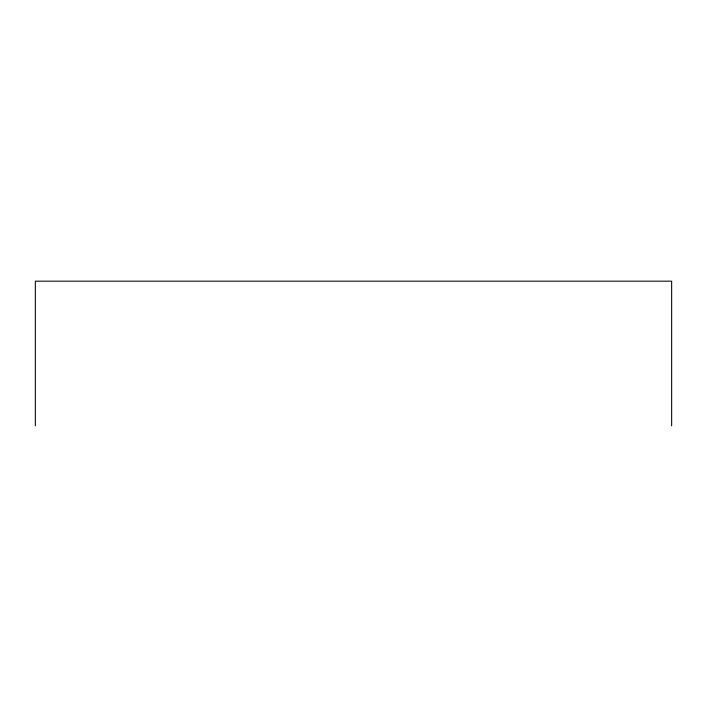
<?xml version="1.0" encoding="UTF-8"?>
<svg xmlns="http://www.w3.org/2000/svg" width="707" height="707" viewBox="0 0 707 707"><rect width="100%" height="100%" fill="white"/><g stroke="black" fill="none" stroke-linecap="round" stroke-linejoin="round"><path stroke-width="1.06" d="M671.65 425.826L671.65 281.174L35.35 281.174L35.35 425.826"/></g></svg>
